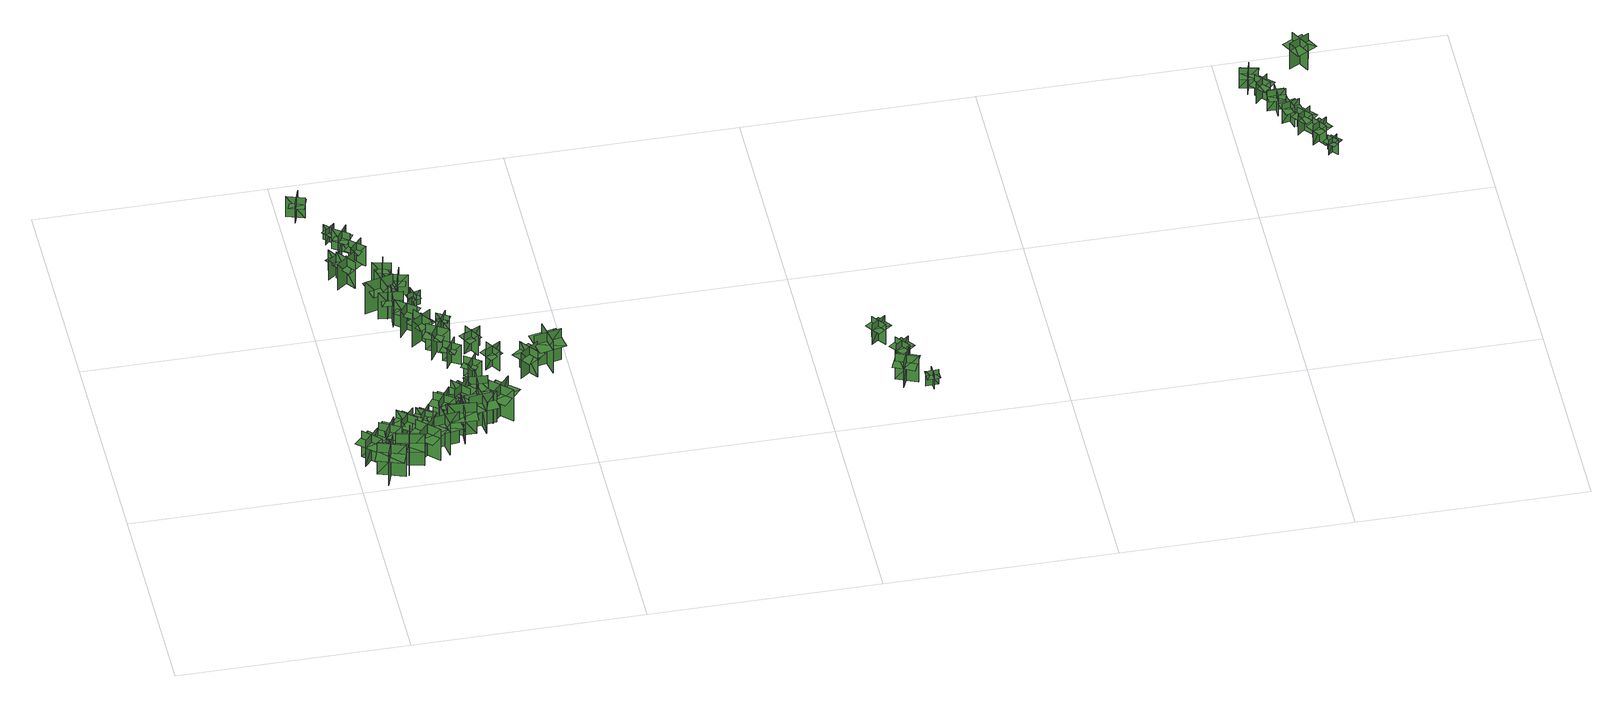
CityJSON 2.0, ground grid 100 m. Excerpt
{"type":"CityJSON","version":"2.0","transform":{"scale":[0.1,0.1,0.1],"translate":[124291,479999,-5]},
"CityObjects":{
"tree1":{"type":"SolitaryVegetationObject","geometry":[{"type":"MultiSurface","lod":"1","boundaries":[[[0,1,2]],[[0,2,3]],[[4,5,6]],[[4,6,7]],[[8,9,10]],[[8,10,11]],[[8,11,12]],[[8,12,13]]]}]},
"tree2":{"type":"SolitaryVegetationObject","geometry":[{"type":"MultiSurface","lod":"1","boundaries":[[[14,15,16]],[[14,16,17]],[[18,19,20]],[[18,20,21]],[[22,23,24]],[[22,24,25]],[[22,25,26]],[[22,26,27]]]}]},
"tree3":{"type":"SolitaryVegetationObject","geometry":[{"type":"MultiSurface","lod":"1","boundaries":[[[28,29,30]],[[28,30,31]],[[32,33,34]],[[32,34,35]],[[36,37,38]],[[36,38,39]],[[36,39,40]],[[36,40,41]]]}]},
"tree4":{"type":"SolitaryVegetationObject","geometry":[{"type":"MultiSurface","lod":"1","boundaries":[[[42,43,44]],[[42,44,45]],[[46,47,48]],[[46,48,49]],[[50,51,52]],[[50,52,53]],[[50,53,54]],[[50,54,55]]]}]},
"tree5":{"type":"SolitaryVegetationObject","geometry":[{"type":"MultiSurface","lod":"1","boundaries":[[[56,57,58]],[[56,58,59]],[[60,61,62]],[[60,62,63]],[[64,65,66]],[[64,66,67]],[[64,67,68]],[[64,68,69]]]}]},
"tree6":{"type":"SolitaryVegetationObject","geometry":[{"type":"MultiSurface","lod":"1","boundaries":[[[70,71,72]],[[70,72,73]],[[74,75,76]],[[74,76,77]],[[78,79,80]],[[78,80,81]],[[78,81,82]],[[78,82,83]]]}]},
"tree7":{"type":"SolitaryVegetationObject","geometry":[{"type":"MultiSurface","lod":"1","boundaries":[[[84,85,86]],[[84,86,87]],[[88,89,90]],[[88,90,91]],[[92,93,94]],[[92,94,95]],[[92,95,96]],[[92,96,97]]]}]},
"tree8":{"type":"SolitaryVegetationObject","geometry":[{"type":"MultiSurface","lod":"1","boundaries":[[[98,99,100]],[[98,100,101]],[[102,103,104]],[[102,104,105]],[[106,107,108]],[[106,108,109]],[[106,109,110]],[[106,110,111]]]}]},
"tree9":{"type":"SolitaryVegetationObject","geometry":[{"type":"MultiSurface","lod":"1","boundaries":[[[112,113,114]],[[112,114,115]],[[116,117,118]],[[116,118,119]],[[120,121,122]],[[120,122,123]],[[120,123,124]],[[120,124,125]]]}]},
"tree10":{"type":"SolitaryVegetationObject","geometry":[{"type":"MultiSurface","lod":"1","boundaries":[[[126,127,128]],[[126,128,129]],[[130,131,132]],[[130,132,133]],[[134,135,136]],[[134,136,137]],[[134,137,138]],[[134,138,139]]]}]},
"tree11":{"type":"SolitaryVegetationObject","geometry":[{"type":"MultiSurface","lod":"1","boundaries":[[[140,141,142]],[[140,142,143]],[[144,145,146]],[[144,146,147]],[[148,149,150]],[[148,150,151]],[[148,151,152]],[[148,152,153]]]}]},
"tree12":{"type":"SolitaryVegetationObject","geometry":[{"type":"MultiSurface","lod":"1","boundaries":[[[154,155,156]],[[154,156,157]],[[158,159,160]],[[158,160,161]],[[162,163,164]],[[162,164,165]],[[162,165,166]],[[162,166,167]]]}]},
"tree13":{"type":"SolitaryVegetationObject","geometry":[{"type":"MultiSurface","lod":"1","boundaries":[[[168,169,170]],[[168,170,171]],[[172,173,174]],[[172,174,175]],[[176,177,178]],[[176,178,179]],[[176,179,180]],[[176,180,181]]]}]},
"tree14":{"type":"SolitaryVegetationObject","geometry":[{"type":"MultiSurface","lod":"1","boundaries":[[[182,183,184]],[[182,184,185]],[[186,187,188]],[[186,188,189]],[[190,191,192]],[[190,192,193]],[[190,193,194]],[[190,194,195]]]}]},
"tree15":{"type":"SolitaryVegetationObject","geometry":[{"type":"MultiSurface","lod":"1","boundaries":[[[196,197,198]],[[196,198,199]],[[200,201,202]],[[200,202,203]],[[204,205,206]],[[204,206,207]],[[204,207,208]],[[204,208,209]]]}]},
"tree16":{"type":"SolitaryVegetationObject","geometry":[{"type":"MultiSurface","lod":"1","boundaries":[[[210,211,212]],[[210,212,213]],[[214,215,216]],[[214,216,217]],[[218,219,220]],[[218,220,221]],[[218,221,222]],[[218,222,223]]]}]},
"tree17":{"type":"SolitaryVegetationObject","geometry":[{"type":"MultiSurface","lod":"1","boundaries":[[[224,225,226]],[[224,226,227]],[[228,229,230]],[[228,230,231]],[[232,233,234]],[[232,234,235]],[[232,235,236]],[[232,236,237]]]}]},
"tree18":{"type":"SolitaryVegetationObject","geometry":[{"type":"MultiSurface","lod":"1","boundaries":[[[238,239,240]],[[238,240,241]],[[242,243,244]],[[242,244,245]],[[246,247,248]],[[246,248,249]],[[246,249,250]],[[246,250,251]]]}]},
"tree19":{"type":"SolitaryVegetationObject","geometry":[{"type":"MultiSurface","lod":"1","boundaries":[[[252,253,254]],[[252,254,255]],[[256,257,258]],[[256,258,259]],[[260,261,262]],[[260,262,263]],[[260,263,264]],[[260,264,265]]]}]},
"tree20":{"type":"SolitaryVegetationObject","geometry":[{"type":"MultiSurface","lod":"1","boundaries":[[[266,267,268]],[[266,268,269]],[[270,271,272]],[[270,272,273]],[[274,275,276]],[[274,276,277]],[[274,277,278]],[[274,278,279]]]}]},
"tree21":{"type":"SolitaryVegetationObject","geometry":[{"type":"MultiSurface","lod":"1","boundaries":[[[280,281,282]],[[280,282,283]],[[284,285,286]],[[284,286,287]],[[288,289,290]],[[288,290,291]],[[288,291,292]],[[288,292,293]]]}]},
"tree22":{"type":"SolitaryVegetationObject","geometry":[{"type":"MultiSurface","lod":"1","boundaries":[[[294,295,296]],[[294,296,297]],[[298,299,300]],[[298,300,301]],[[302,303,304]],[[302,304,305]],[[302,305,306]],[[302,306,307]]]}]},
"tree23":{"type":"SolitaryVegetationObject","geometry":[{"type":"MultiSurface","lod":"1","boundaries":[[[308,309,310]],[[308,310,311]],[[312,313,314]],[[312,314,315]],[[316,317,318]],[[316,318,319]],[[316,319,320]],[[316,320,321]]]}]},
"tree24":{"type":"SolitaryVegetationObject","geometry":[{"type":"MultiSurface","lod":"1","boundaries":[[[322,323,324]],[[322,324,325]],[[326,327,328]],[[326,328,329]],[[330,331,332]],[[330,332,333]],[[330,333,334]],[[330,334,335]]]}]},
"tree25":{"type":"SolitaryVegetationObject","geometry":[{"type":"MultiSurface","lod":"1","boundaries":[[[336,337,338]],[[336,338,339]],[[340,341,342]],[[340,342,343]],[[344,345,346]],[[344,346,347]],[[344,347,348]],[[344,348,349]]]}]},
"tree26":{"type":"SolitaryVegetationObject","geometry":[{"type":"MultiSurface","lod":"1","boundaries":[[[350,351,352]],[[350,352,353]],[[354,355,356]],[[354,356,357]],[[358,359,360]],[[358,360,361]],[[358,361,362]],[[358,362,363]]]}]},
"tree27":{"type":"SolitaryVegetationObject","geometry":[{"type":"MultiSurface","lod":"1","boundaries":[[[364,365,366]],[[364,366,367]],[[368,369,370]],[[368,370,371]],[[372,373,374]],[[372,374,375]],[[372,375,376]],[[372,376,377]]]}]},
"tree28":{"type":"SolitaryVegetationObject","geometry":[{"type":"MultiSurface","lod":"1","boundaries":[[[378,379,380]],[[378,380,381]],[[382,383,384]],[[382,384,385]],[[386,387,388]],[[386,388,389]],[[386,389,390]],[[386,390,391]]]}]},
"tree29":{"type":"SolitaryVegetationObject","geometry":[{"type":"MultiSurface","lod":"1","boundaries":[[[392,393,394]],[[392,394,395]],[[396,397,398]],[[396,398,399]],[[400,401,402]],[[400,402,403]],[[400,403,404]],[[400,404,405]]]}]},
"tree30":{"type":"SolitaryVegetationObject","geometry":[{"type":"MultiSurface","lod":"1","boundaries":[[[406,407,408]],[[406,408,409]],[[410,411,412]],[[410,412,413]],[[414,415,416]],[[414,416,417]],[[414,417,418]],[[414,418,419]]]}]},
"tree31":{"type":"SolitaryVegetationObject","geometry":[{"type":"MultiSurface","lod":"1","boundaries":[[[420,421,422]],[[420,422,423]],[[424,425,426]],[[424,426,427]],[[428,429,430]],[[428,430,431]],[[428,431,432]],[[428,432,433]]]}]},
"tree32":{"type":"SolitaryVegetationObject","geometry":[{"type":"MultiSurface","lod":"1","boundaries":[[[434,435,436]],[[434,436,437]],[[438,439,440]],[[438,440,441]],[[442,443,444]],[[442,444,445]],[[442,445,446]],[[442,446,447]]]}]},
"tree33":{"type":"SolitaryVegetationObject","geometry":[{"type":"MultiSurface","lod":"1","boundaries":[[[448,449,450]],[[448,450,451]],[[452,453,454]],[[452,454,455]],[[456,457,458]],[[456,458,459]],[[456,459,460]],[[456,460,461]]]}]},
"tree34":{"type":"SolitaryVegetationObject","geometry":[{"type":"MultiSurface","lod":"1","boundaries":[[[462,463,464]],[[462,464,465]],[[466,467,468]],[[466,468,469]],[[470,471,472]],[[470,472,473]],[[470,473,474]],[[470,474,475]]]}]},
"tree35":{"type":"SolitaryVegetationObject","geometry":[{"type":"MultiSurface","lod":"1","boundaries":[[[476,477,478]],[[476,478,479]],[[480,481,482]],[[480,482,483]],[[484,485,486]],[[484,486,487]],[[484,487,488]],[[484,488,489]]]}]},
"tree36":{"type":"SolitaryVegetationObject","geometry":[{"type":"MultiSurface","lod":"1","boundaries":[[[490,491,492]],[[490,492,493]],[[494,495,496]],[[494,496,497]],[[498,499,500]],[[498,500,501]],[[498,501,502]],[[498,502,503]]]}]},
"tree37":{"type":"SolitaryVegetationObject","geometry":[{"type":"MultiSurface","lod":"1","boundaries":[[[504,505,506]],[[504,506,507]],[[508,509,510]],[[508,510,511]],[[512,513,514]],[[512,514,515]],[[512,515,516]],[[512,516,517]]]}]},
"tree38":{"type":"SolitaryVegetationObject","geometry":[{"type":"MultiSurface","lod":"1","boundaries":[[[518,519,520]],[[518,520,521]],[[522,523,524]],[[522,524,525]],[[526,527,528]],[[526,528,529]],[[526,529,530]],[[526,530,531]]]}]},
"tree39":{"type":"SolitaryVegetationObject","geometry":[{"type":"MultiSurface","lod":"1","boundaries":[[[532,533,534]],[[532,534,535]],[[536,537,538]],[[536,538,539]],[[540,541,542]],[[540,542,543]],[[540,543,544]],[[540,544,545]]]}]},
"tree40":{"type":"SolitaryVegetationObject","geometry":[{"type":"MultiSurface","lod":"1","boundaries":[[[546,547,548]],[[546,548,549]],[[550,551,552]],[[550,552,553]],[[554,555,556]],[[554,556,557]],[[554,557,558]],[[554,558,559]]]}]},
"tree41":{"type":"SolitaryVegetationObject","geometry":[{"type":"MultiSurface","lod":"1","boundaries":[[[560,561,562]],[[560,562,563]],[[564,565,566]],[[564,566,567]],[[568,569,570]],[[568,570,571]],[[568,571,572]],[[568,572,573]]]}]},
"tree42":{"type":"SolitaryVegetationObject","geometry":[{"type":"MultiSurface","lod":"1","boundaries":[[[574,575,576]],[[574,576,577]],[[578,579,580]],[[578,580,581]],[[582,583,584]],[[582,584,585]],[[582,585,586]],[[582,586,587]]]}]},
"tree43":{"type":"SolitaryVegetationObject","geometry":[{"type":"MultiSurface","lod":"1","boundaries":[[[588,589,590]],[[588,590,591]],[[592,593,594]],[[592,594,595]],[[596,597,598]],[[596,598,599]],[[596,599,600]],[[596,600,601]]]}]},
"tree44":{"type":"SolitaryVegetationObject","geometry":[{"type":"MultiSurface","lod":"1","boundaries":[[[602,603,604]],[[602,604,605]],[[606,607,608]],[[606,608,609]],[[610,611,612]],[[610,612,613]],[[610,613,614]],[[610,614,615]]]}]},
"tree45":{"type":"SolitaryVegetationObject","geometry":[{"type":"MultiSurface","lod":"1","boundaries":[[[616,617,618]],[[616,618,619]],[[620,621,622]],[[620,622,623]],[[624,625,626]],[[624,626,627]],[[624,627,628]],[[624,628,629]]]}]},
"tree46":{"type":"SolitaryVegetationObject","geometry":[{"type":"MultiSurface","lod":"1","boundaries":[[[630,631,632]],[[630,632,633]],[[634,635,636]],[[634,636,637]],[[638,639,640]],[[638,640,641]],[[638,641,642]],[[638,642,643]]]}]},
"tree47":{"type":"SolitaryVegetationObject","geometry":[{"type":"MultiSurface","lod":"1","boundaries":[[[644,645,646]],[[644,646,647]],[[648,649,650]],[[648,650,651]],[[652,653,654]],[[652,654,655]],[[652,655,656]],[[652,656,657]]]}]}
},
"vertices":[
[38,224,15],[112,156,15],[112,156,153],[38,224,153],[41,158,15],[108,231,15],[108,231,153],[41,158,153],[41,158,115],[77,124,115],[145,197,115],[108,231,115],[72,265,115],[4,191,115],
[151,134,17],[111,18,17],[111,18,186],[151,134,186],[78,98,17],[193,59,17],[193,59,186],[78,98,186],[78,98,139],[58,41,139],[173,1,139],[193,59,139],[213,117,139],[97,156,139],
[119,264,16],[206,215,16],[206,215,154],[119,264,154],[137,200,16],[186,287,16],[186,287,154],[137,200,154],[137,200,115],[180,176,115],[229,262,115],[186,287,115],[142,311,115],[93,224,115],
[233,184,16],[207,65,16],[207,65,185],[233,184,185],[165,140,16],[283,114,16],[283,114,185],[165,140,185],[165,140,138],[152,81,138],[270,55,138],[283,114,138],[296,174,138],[178,200,138],
[280,262,16],[205,327,16],[205,327,154],[280,262,154],[276,328,16],[211,252,16],[211,252,154],[276,328,154],[276,328,116],[238,360,116],[173,285,116],[211,252,116],[249,220,116],[313,296,116],
[265,215,16],[354,132,16],[354,132,185],[265,215,185],[268,134,16],[350,223,16],[350,223,185],[268,134,185],[268,134,138],[312,92,138],[395,182,138],[350,223,138],[306,264,138],[223,175,138],
[307,308,18],[352,371,18],[352,371,126],[307,308,126],[358,316,18],[295,361,18],[295,361,126],[358,316,126],[358,316,95],[381,347,95],[318,392,95],[295,361,95],[273,329,95],[336,284,95],
[379,277,17],[400,157,17],[400,157,186],[379,277,186],[332,211,17],[452,231,17],[452,231,186],[332,211,186],[332,211,138],[342,151,138],[462,171,138],[452,231,138],[442,291,138],[322,271,138],
[379,408,18],[462,352,18],[462,352,157],[379,408,157],[391,343,18],[447,425,18],[447,425,157],[391,343,157],[391,343,118],[433,315,118],[488,397,118],[447,425,118],[406,453,118],[350,371,118],
[475,217,17],[481,339,17],[481,339,187],[475,217,187],[535,271,17],[414,278,17],[414,278,187],[535,271,187],[535,271,139],[539,332,139],[417,338,139],[414,278,139],[411,217,139],[532,210,139],
[186,1361,16],[140,1428,16],[140,1428,124],[186,1361,124],[195,1413,16],[195,1413,124],[129,1366,124],[129,1366,16],[195,1413,90],[176,1441,90],[123,1404,90],[142,1376,90],[161,1348,90],[215,1385,90],
[227,1289,17],[163,1372,17],[163,1372,157],[227,1289,157],[236,1356,17],[236,1356,157],[153,1292,157],[153,1292,17],[236,1356,113],[209,1390,113],[143,1339,113],[169,1305,113],[196,1270,113],[262,1321,113],
[65,1751,17],[92,1828,17],[92,1828,126],[65,1751,126],[112,1774,17],[112,1774,126],[35,1801,126],[35,1801,17],[112,1774,91],[123,1806,91],[61,1827,91],[50,1795,91],[39,1763,91],[101,1742,91],
[467,400,18],[539,468,18],[539,468,157],[467,400,157],[533,397,18],[465,470,18],[465,470,157],[533,397,157],[533,397,118],[569,431,118],[501,504,118],[465,470,118],[429,436,118],[496,363,118],
[358,1154,15],[235,1120,15],[235,1120,186],[358,1154,186],[287,1194,15],[287,1194,186],[320,1070,186],[320,1070,15],[287,1194,132],[235,1180,132],[262,1081,132],[314,1095,132],[365,1109,132],[338,1208,132],
[384,1068,16],[280,1078,16],[280,1078,156],[384,1068,156],[342,1119,16],[342,1119,156],[331,1015,156],[331,1015,16],[342,1119,112],[298,1124,112],[290,1040,112],[334,1036,112],[377,1032,112],[385,1115,112],
[161,1585,19],[203,1625,19],[203,1625,97],[161,1585,97],[198,1584,19],[198,1584,97],[158,1626,97],[158,1626,19],[198,1584,72],[215,1601,72],[183,1634,72],[166,1618,72],[148,1601,72],[180,1567,72],
[511,312,17],[631,329,17],[631,329,186],[511,312,186],[575,263,17],[558,383,17],[558,383,186],[575,263,186],[575,263,139],[635,271,139],[619,392,139],[558,383,139],[498,375,139],[515,255,139],
[197,1501,19],[242,1568,19],[242,1568,128],[197,1501,128],[248,1511,19],[248,1511,128],[181,1557,128],[181,1557,19],[248,1511,93],[267,1539,93],[213,1576,93],[194,1547,93],[175,1519,93],[229,1483,93],
[421,960,17],[338,1024,17],[338,1024,157],[421,960,157],[412,1026,17],[412,1026,157],[348,943,157],[348,943,17],[412,1026,113],[377,1053,113],[326,987,113],[361,960,113],[395,933,113],[446,999,113],
[287,1476,19],[233,1414,19],[233,1414,127],[287,1476,127],[235,1472,19],[235,1472,127],[296,1418,127],[296,1418,19],[235,1472,93],[212,1446,93],[261,1403,93],[284,1429,93],[306,1455,93],[257,1497,93],
[469,932,18],[383,872,18],[383,872,157],[469,932,157],[403,944,18],[403,944,157],[463,857,157],[463,857,18],[403,944,113],[367,919,113],[415,850,113],[451,875,113],[487,900,113],[439,968,113],
[621,468,17],[521,475,17],[521,475,155],[621,468,155],[577,518,17],[571,419,17],[571,419,155],[577,518,155],[577,518,117],[528,522,117],[521,423,117],[571,419,117],[620,416,117],[627,515,117],
[501,861,17],[446,773,17],[446,773,157],[501,861,157],[436,846,17],[436,846,157],[525,790,157],[525,790,17],[436,846,113],[413,809,113],[484,765,113],[507,802,113],[530,839,113],[459,883,113],
[379,1292,18],[300,1311,18],[300,1311,127],[379,1292,127],[352,1336,18],[352,1336,127],[333,1257,127],[333,1257,18],[352,1336,93],[319,1344,93],[304,1281,93],[337,1273,93],[370,1265,93],[385,1329,93],
[541,771,20],[498,702,20],[498,702,128],[541,771,128],[490,759,20],[490,759,128],[559,716,128],[559,716,20],[490,759,94],[472,730,94],[528,696,94],[545,725,94],[563,754,94],[508,788,94],
[356,1225,17],[434,1203,17],[434,1203,126],[356,1225,126],[381,1180,17],[381,1180,126],[404,1258,126],[404,1258,17],[381,1180,92],[414,1171,92],[432,1233,92],[399,1243,92],[366,1252,92],[349,1189,92],
[612,405,16],[701,322,16],[701,322,185],[612,405,185],[615,324,16],[697,413,16],[697,413,185],[615,324,185],[615,324,138],[659,283,138],[742,372,138],[697,413,138],[653,455,138],[570,365,138],
[606,653,20],[562,585,20],[562,585,128],[606,653,128],[555,642,20],[555,642,128],[623,598,128],[623,598,20],[555,642,94],[537,614,94],[591,578,94],[610,607,94],[628,635,94],[574,671,94],
[414,1119,19],[470,1135,19],[470,1135,96],[414,1119,96],[446,1101,19],[446,1101,96],[431,1157,96],[431,1157,19],[446,1101,72],[470,1107,72],[457,1152,72],[434,1146,72],[410,1139,72],[423,1094,72],
[554,944,20],[504,974,20],[504,974,98],[554,944,98],[545,980,20],[545,980,98],[515,930,98],[515,930,20],[545,980,73],[524,993,73],[500,952,73],[521,940,73],[542,928,73],[566,968,73],
[601,833,20],[640,761,20],[640,761,128],[601,833,128],[586,782,20],[586,782,128],[658,821,128],[658,821,20],[586,782,94],[602,753,94],[660,784,94],[643,813,94],[627,843,94],[570,812,94],
[664,713,20],[707,644,20],[707,644,128],[664,713,128],[652,662,20],[652,662,128],[721,705,128],[721,705,20],[652,662,94],[670,633,94],[725,668,94],[707,697,94],[689,725,94],[634,691,94],
[856,579,17],[796,658,17],[796,658,155],[856,579,155],[866,644,17],[786,584,17],[786,584,155],[866,644,155],[866,644,116],[836,684,116],[756,624,116],[786,584,116],[816,545,116],[896,605,116],
[900,714,16],[924,594,16],[924,594,185],[900,714,185],[855,646,16],[974,671,16],[974,671,185],[855,646,185],[855,646,138],[867,586,138],[986,611,138],[974,671,138],[962,730,138],[843,706,138],
[2307,268,21],[2399,229,21],[2399,229,159],[2307,268,159],[2332,207,21],[2371,298,21],[2371,298,159],[2332,207,159],[2332,207,120],[2377,187,120],[2417,279,120],[2371,298,120],[2325,318,120],[2286,226,120],
[2267,553,23],[2312,490,23],[2312,490,131],[2267,553,131],[2258,502,23],[2321,548,23],[2321,548,131],[2258,502,131],[2258,502,100],[2281,471,100],[2344,516,100],[2321,548,100],[2298,579,100],[2236,533,100],
[2336,405,22],[2384,344,22],[2384,344,130],[2336,405,130],[2329,354,22],[2390,402,22],[2390,402,130],[2329,354,130],[2329,354,100],[2353,323,100],[2414,371,100],[2390,402,100],[2366,432,100],[2305,384,100],
[2478,199,22],[2423,197,22],[2423,197,99],[2478,199,99],[2452,224,22],[2453,169,22],[2453,169,99],[2452,224,99],[2452,224,77],[2424,224,77],[2425,168,77],[2453,169,77],[2481,170,77],[2479,225,77],
[4128,1856,15],[4109,1781,15],[4109,1781,123],[4128,1856,123],[4083,1829,15],[4159,1811,15],[4159,1811,123],[4083,1829,123],[4083,1829,93],[4074,1792,93],[4149,1773,93],[4159,1811,93],[4168,1848,93],[4093,1867,93],
[4187,1767,17],[4131,1713,17],[4131,1713,125],[4187,1767,125],[4135,1768,17],[4189,1713,17],[4189,1713,125],[4135,1768,125],[4135,1768,95],[4107,1741,95],[4162,1686,95],[4189,1713,95],[4217,1740,95],[4163,1795,95],
[4205,1699,13],[4205,1622,13],[4205,1622,121],[4205,1699,121],[4168,1663,13],[4246,1663,13],[4246,1663,121],[4168,1663,121],[4168,1663,91],[4168,1625,91],[4246,1624,91],[4246,1663,91],[4246,1702,91],[4168,1702,91],
[4239,1620,7],[4259,1545,7],[4259,1545,115],[4239,1620,115],[4213,1576,7],[4288,1595,7],[4288,1595,115],[4213,1576,115],[4213,1576,85],[4223,1538,85],[4298,1558,85],[4288,1595,85],[4278,1633,85],[4203,1613,85],
[4321,1529,17],[4261,1479,17],[4261,1479,124],[4321,1529,124],[4269,1533,17],[4319,1474,17],[4319,1474,124],[4269,1533,124],[4269,1533,94],[4240,1508,94],[4290,1449,94],[4319,1474,94],[4349,1499,94],[4299,1558,94],
[4318,1454,17],[4362,1390,17],[4362,1390,124],[4318,1454,124],[4309,1404,17],[4373,1447,17],[4373,1447,124],[4309,1404,124],[4309,1404,94],[4331,1372,94],[4394,1416,94],[4373,1447,94],[4351,1479,94],[4287,1436,94],
[4363,1367,16],[4400,1326,16],[4400,1326,93],[4363,1367,93],[4360,1330,16],[4402,1367,16],[4402,1367,93],[4360,1330,93],[4360,1330,72],[4379,1310,72],[4420,1347,72],[4402,1367,72],[4383,1388,72],[4342,1351,72],
[4399,1953,16],[4311,1906,16],[4311,1906,155],[4399,1953,155],[4336,1973,16],[4383,1885,16],[4383,1885,155],[4336,1973,155],[4336,1973,116],[4292,1950,116],[4339,1862,116],[4383,1885,116],[4427,1908,116],[4380,1996,116]
]}
